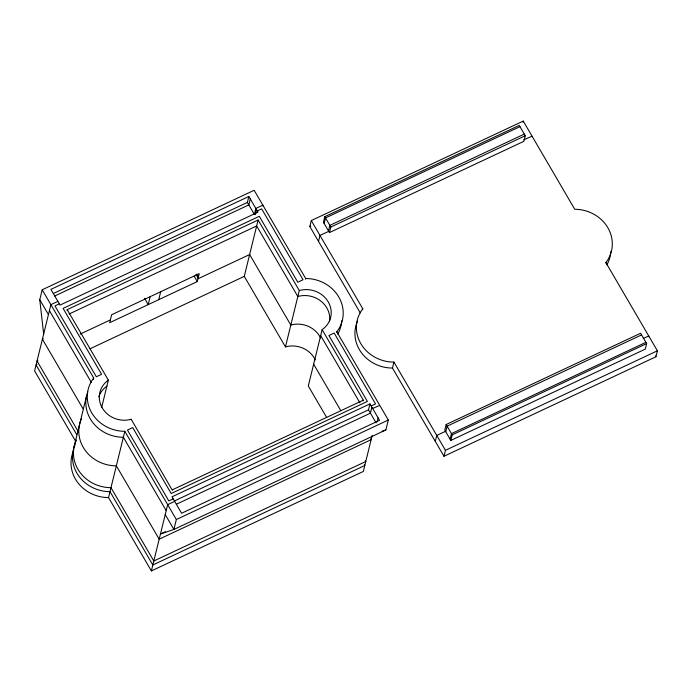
<?xml version="1.0" encoding="UTF-8"?>
<svg xmlns="http://www.w3.org/2000/svg" width="692" height="692" viewBox="0 0 692 692"><rect width="100%" height="100%" fill="white"/><g stroke="black" fill="none" stroke-linecap="round" stroke-linejoin="round"><path stroke-width="1.04" d="M197.289 281.575L199.227 273.643L111.646 314.756L109.691 322.688L197.289 281.575L194.132 276.16M43.665 334.028L39.755 299.705L42.195 289.784L254.154 190.283L305.665 278.504A36.174 33.043 13.8 0 1 338.743 296.937A36.174 33.043 13.8 0 1 336.788 331.805L336.701 332.177M66.994 310.388L67.185 309.644L258.116 220.013L299.299 290.536A24.116 22.032 13.8 0 1 328.233 301.868A24.116 22.032 13.8 0 1 322.135 329.651L308.295 386.006L326.313 416.861M74.113 446.677L86.491 396.274M93.342 379.493L93.705 378.005L42.195 289.784M101.638 407.553L108.359 380.168L67.185 309.644M150.181 296.66L148.235 304.601L144.55 298.287M372.149 435.553L363.343 471.434L151.384 570.926L108.549 497.583L124.828 431.306A36.174 33.043 13.8 0 1 91.751 412.882A36.174 33.043 13.8 0 1 93.705 378.005M158.745 299.671L160.691 291.73M131.108 419.655L131.203 419.283A24.116 22.032 13.8 0 1 102.26 407.943A24.116 22.032 13.8 0 1 108.359 380.168M151.384 570.926L167.663 504.65L174.669 501.363M172.291 490.17L131.203 419.283M262.657 205.905L262.839 205.161L255.832 208.448L254.371 214.408L247.373 202.419L248.835 196.467L50.888 289.386L60.057 305.085L258.004 212.167L248.835 196.467M250.279 198.95L248.817 204.901L54.772 295.986M124.828 431.306L176.348 519.528L173.908 529.449L160.449 534.016L165.327 531.724M255.339 214.65L256.559 209.693M315.267 359.875A24.116 22.032 13.8 0 0 285.459 346.891L244.276 276.368L258.116 220.013M360.272 312.905L309.826 226.526L311.288 220.566L523.247 121.074L574.758 209.295A36.174 33.043 13.8 0 1 607.844 227.72A36.174 33.043 13.8 0 1 605.889 262.597L605.794 262.969M285.459 346.891L299.299 290.536M305.483 279.248L305.665 278.504M318.51 241.396L319.972 235.444L328.735 231.336M324.79 216.683L323.423 222.244L329.453 232.573L523.896 141.298L525.263 135.744L519.234 125.408L324.79 216.683L330.819 227.019L329.453 232.573M324.15 223.481L325.517 217.928L519.952 126.653M328.492 230.92L329.859 225.367L524.294 134.092M362.617 309.532L362.798 308.788L311.288 220.566M363.136 400.919L363.317 400.166L322.135 329.651M376.119 422.907L368.499 409.854L369.96 403.894L172.014 496.821L181.598 513.239L379.545 420.321L369.96 403.894M371.889 407.207L370.428 413.159L176.382 504.243M379.527 405.529L372.616 408.444M377.123 421.809L378.1 417.838M605.889 262.597L657.4 350.818L655.938 356.769L443.979 456.262L392.468 368.049L393.93 362.089A36.174 33.043 13.8 0 1 360.843 343.665A36.174 33.043 13.8 0 1 362.798 308.788M165.224 514.571L173.908 529.449L385.868 429.948L388.307 420.027L336.788 331.805M435.294 441.392L436.756 435.432L445.51 431.324M446.158 424.533L444.792 430.087L450.821 440.415L645.264 349.14L646.631 343.587L640.593 333.25L446.158 424.533L452.187 434.861L450.821 440.415M445.752 431.739L447.118 426.185L641.562 334.911M522.97 122.19L523.247 121.074M443.979 456.262L445.44 450.31L393.93 362.089M450.094 439.178L451.461 433.616L645.904 342.341M531.845 136.315L523.723 139.801M648.534 336.684L648.715 335.94L643.24 338.509M53.327 293.512L247.373 202.419M57.886 301.375L50.879 304.662L34.6 370.938L75.826 441.531M59.33 303.849L54.953 305.907L96.335 376.768L101.594 374.303L63.102 308.398L259.301 216.302L297.785 282.206L303.035 279.741L261.663 208.872L257.277 210.93M69.226 313.952L256.654 225.964L297.837 296.487A24.116 22.032 13.8 0 1 329.617 320.967M43.276 338.777L42.402 339.184L83.031 408.773M80.272 334.046L110.374 319.912M197.964 278.798L249.639 254.544L290.822 325.058A24.116 22.032 13.8 0 1 320.63 338.051M309.826 226.526L310.699 226.111M37.913 360.601L37.039 361.016L78.551 432.102M36.936 364.572L36.062 364.987L76.7 434.567M330.819 227.019L525.263 135.744M90.055 348.759L244.276 276.368M172.377 489.798L363.317 400.166M173.216 498.88L168.839 500.939L127.458 430.069L132.717 427.604L171.201 493.517L367.391 401.421L328.908 335.508L334.167 333.042L375.54 403.912L371.163 405.962M174.453 500.939L368.499 409.854M176.348 519.528L388.307 420.027M452.187 434.861L646.631 343.587M445.44 450.31L657.4 350.818M382.019 431.254L385.868 429.948M655.393 355.835L655.938 356.769M320.673 335.603L359.927 402.822M370.652 438.858L371.137 439.68L159.177 539.18L116.351 465.837A36.174 33.043 13.8 0 1 81.379 418.971M313.658 364.174L340.646 410.391M365.298 460.682L365.774 461.512L153.814 561.004L110.988 487.661A36.174 33.043 13.8 0 1 76.336 440.103M364.321 464.652L364.805 465.474L152.845 564.975L110.011 491.631A36.174 33.043 13.8 0 1 75.047 444.766M196.874 274.11L198.448 276.817M196.052 274.395L198.154 278.002M49.417 310.613L91.37 382.451M166.201 510.601L123.366 437.257A36.174 33.043 13.8 0 1 87.815 391.81M39.755 299.705L48.44 314.583M108.549 497.583A36.174 33.043 13.8 0 1 73.586 450.717M98.818 396.819A24.116 22.032 13.8 0 1 106.897 386.119M341.701 320.794A36.174 33.043 13.8 0 1 337.808 334.046M610.802 251.577A36.174 33.043 13.8 0 1 606.901 264.828M392.468 368.049A36.174 33.043 13.8 0 1 357.496 321.183"/></g></svg>
